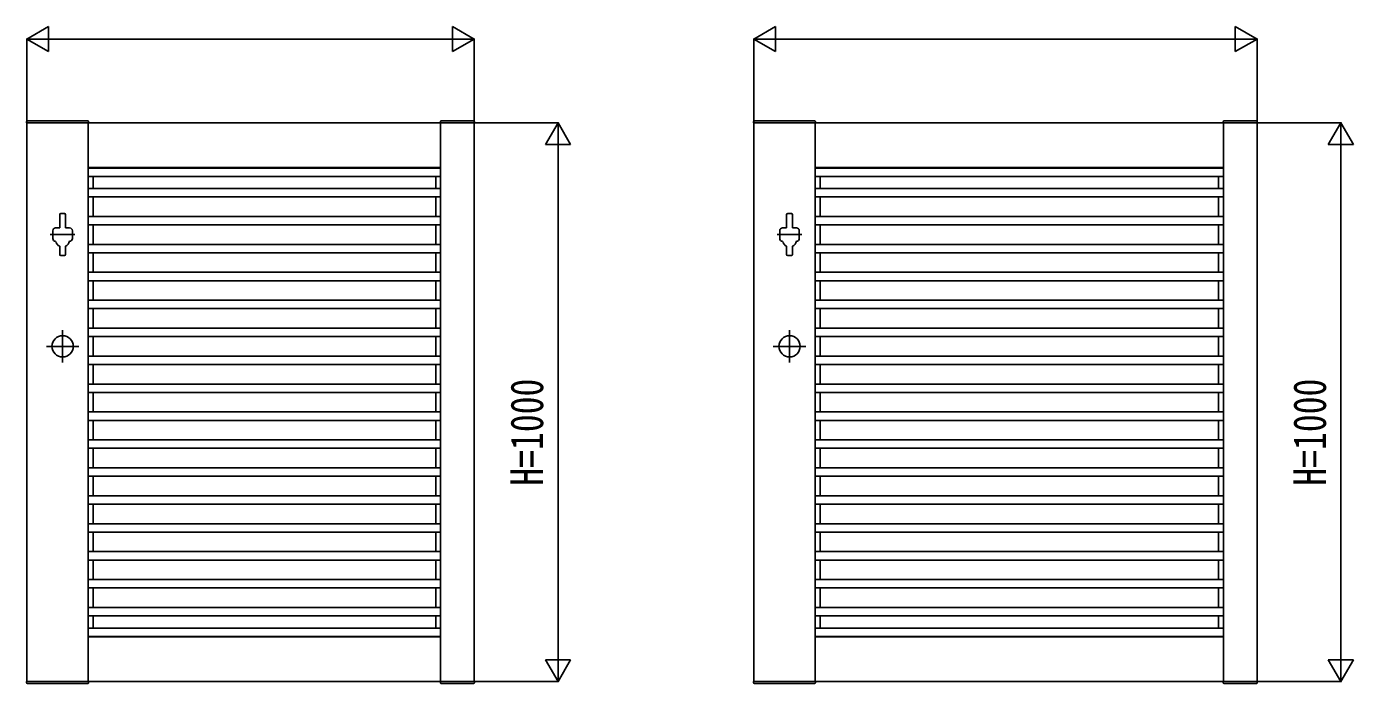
# Model space of a CAD drawing. Units: millimetres, scale not verified. Extents: x -8410 to 8410, y -5940 to 5940.
# Drawn here: x 490 to 2863, y -1254 to -78 of the extents above; entities that cross this region are included whole.
import ezdxf
from ezdxf.enums import TextEntityAlignment as Align

# ---------------------------------------------------------------- set-up
doc = ezdxf.new("R2010")
doc.units = ezdxf.units.MM
doc.header["$LTSCALE"] = 30
doc.layers.add('0-2_YKK_A1', color=4, linetype='Continuous')
doc.layers.add('0-3_YKK_D', color=6, linetype='Continuous')
doc.styles.add('ＭＳ ゴシック', font='')
doc.styles.get('ＭＳ ゴシック').set_extended_font_data('MS Gothic')

msp = doc.modelspace()

# ---------------------------------------------------------------- linework, layer by layer
at = {"layer": '0-2_YKK_A1'}
for p, q in [((489.67, -247.45), (489.54, -250)), ((489.54, -250), (600.54, -250)), ((490.67, -246.5), (599.41, -246.5)), ((600.04, -250), (600.04, -1250)), ((600.41, -247.45), (600.54, -250)), ((1229.67, -247.45), (1229.54, -250)), ((1290.54, -250), (1229.54, -250)), ((1230.04, -250), (1230.04, -1250)), ((1289.41, -246.5), (1230.67, -246.5)), ((1290.41, -247.45), (1290.54, -250)), ((1789.67, -247.45), (1789.54, -250)), ((1789.54, -250), (1900.54, -250)), ((1790.67, -246.5), (1899.41, -246.5)), ((1900.04, -250), (1900.04, -1250)), ((1900.41, -247.45), (1900.54, -250)), ((2629.67, -247.45), (2629.54, -250)), ((2690.54, -250), (2629.54, -250)), ((2630.04, -250), (2630.04, -1250)), ((2689.41, -246.5), (2630.67, -246.5)), ((2690.41, -247.45), (2690.54, -250)), ((600.04, -330), (1230.04, -330)), ((600.04, -330.8), (1230.04, -330.8)), ((608.84, -330), (608.84, -330.8)), ((1221.24, -330), (1221.24, -330.8)), ((1900.04, -330), (2630.04, -330)), ((1900.04, -330.8), (2630.04, -330.8)), ((1908.84, -330), (1908.84, -330.8)), ((2621.24, -330), (2621.24, -330.8)), ((600.04, -345.8), (1230.04, -345.8)), ((608.84, -345.8), (608.84, -367.5)), ((1221.24, -345.8), (1221.24, -367.5)), ((1900.04, -345.8), (2630.04, -345.8)), ((1908.84, -345.8), (1908.84, -367.5)), ((2621.24, -345.8), (2621.24, -367.5)), ((600.04, -367.5), (1230.04, -367.5)), ((1900.04, -367.5), (2630.04, -367.5)), ((600.04, -382.5), (1230.04, -382.5)), ((608.84, -382.5), (608.84, -417.5)), ((1221.24, -382.5), (1221.24, -417.5)), ((1900.04, -382.5), (2630.04, -382.5)), ((1908.84, -382.5), (1908.84, -417.5)), ((2621.24, -382.5), (2621.24, -417.5)), ((548.79, -414.5), (548.79, -438)), ((550.79, -412.5), (557.29, -412.5)), ((559.29, -414.5), (559.29, -438)), ((600.04, -417.5), (1230.04, -417.5)), ((1848.79, -414.5), (1848.79, -438)), ((1850.79, -412.5), (1857.29, -412.5)), ((1859.29, -414.5), (1859.29, -438)), ((1900.04, -417.5), (2630.04, -417.5)), ((576.04, -450), (532.04, -450)), ((536.54, -443), (536.54, -457)), ((541.54, -438), (548.79, -438)), ((559.29, -438), (566.54, -438)), ((571.54, -443), (571.54, -457)), ((600.04, -432.5), (1230.04, -432.5)), ((608.84, -432.5), (608.84, -467.5)), ((1221.24, -432.5), (1221.24, -467.5)), ((1876.04, -450), (1832.04, -450)), ((1836.54, -443), (1836.54, -457)), ((1841.54, -438), (1848.79, -438)), ((1859.29, -438), (1866.54, -438)), ((1871.54, -443), (1871.54, -457)), ((1900.04, -432.5), (2630.04, -432.5)), ((1908.84, -432.5), (1908.84, -467.5)), ((2621.24, -432.5), (2621.24, -467.5)), ((548.79, -470.84), (548.79, -485.5)), ((559.29, -470.84), (559.29, -485.5)), ((600.04, -467.5), (1230.04, -467.5)), ((1848.79, -470.84), (1848.79, -485.5)), ((1859.29, -470.84), (1859.29, -485.5)), ((1900.04, -467.5), (2630.04, -467.5)), ((550.79, -487.5), (557.29, -487.5)), ((600.04, -482.5), (1230.04, -482.5)), ((608.84, -482.5), (608.84, -517.5)), ((1221.24, -482.5), (1221.24, -517.5)), ((1850.79, -487.5), (1857.29, -487.5)), ((1900.04, -482.5), (2630.04, -482.5)), ((1908.84, -482.5), (1908.84, -517.5)), ((2621.24, -482.5), (2621.24, -517.5)), ((600.04, -517.5), (1230.04, -517.5)), ((1900.04, -517.5), (2630.04, -517.5)), ((600.04, -532.5), (1230.04, -532.5)), ((608.84, -532.5), (608.84, -567.5)), ((1221.24, -532.5), (1221.24, -567.5)), ((1900.04, -532.5), (2630.04, -532.5)), ((1908.84, -532.5), (1908.84, -567.5)), ((2621.24, -532.5), (2621.24, -567.5)), ((600.04, -567.5), (1230.04, -567.5)), ((1900.04, -567.5), (2630.04, -567.5)), ((600.04, -582.5), (1230.04, -582.5)), ((608.84, -582.5), (608.84, -617.5)), ((1221.24, -582.5), (1221.24, -617.5)), ((1900.04, -582.5), (2630.04, -582.5)), ((1908.84, -582.5), (1908.84, -617.5)), ((2621.24, -582.5), (2621.24, -617.5)), ((554.04, -621), (554.04, -679)), ((600.04, -617.5), (1230.04, -617.5)), ((600.04, -632.5), (1230.04, -632.5)), ((608.84, -632.5), (608.84, -667.5)), ((1221.24, -632.5), (1221.24, -667.5)), ((1854.04, -621), (1854.04, -679)), ((1900.04, -617.5), (2630.04, -617.5)), ((1900.04, -632.5), (2630.04, -632.5)), ((1908.84, -632.5), (1908.84, -667.5)), ((2621.24, -632.5), (2621.24, -667.5)), ((583.04, -650), (525.04, -650)), ((1883.04, -650), (1825.04, -650)), ((600.04, -667.5), (1230.04, -667.5)), ((600.04, -682.5), (1230.04, -682.5)), ((608.84, -682.5), (608.84, -717.5)), ((1221.24, -682.5), (1221.24, -717.5)), ((1900.04, -667.5), (2630.04, -667.5)), ((1900.04, -682.5), (2630.04, -682.5)), ((1908.84, -682.5), (1908.84, -717.5)), ((2621.24, -682.5), (2621.24, -717.5)), ((600.04, -717.5), (1230.04, -717.5)), ((600.04, -732.5), (1230.04, -732.5)), ((608.84, -732.5), (608.84, -767.5)), ((1221.24, -732.5), (1221.24, -767.5)), ((1900.04, -717.5), (2630.04, -717.5)), ((1900.04, -732.5), (2630.04, -732.5)), ((1908.84, -732.5), (1908.84, -767.5)), ((2621.24, -732.5), (2621.24, -767.5)), ((600.04, -767.5), (1230.04, -767.5)), ((600.04, -782.5), (1230.04, -782.5)), ((608.84, -782.5), (608.84, -817.5)), ((1221.24, -782.5), (1221.24, -817.5)), ((1900.04, -767.5), (2630.04, -767.5)), ((1900.04, -782.5), (2630.04, -782.5)), ((1908.84, -782.5), (1908.84, -817.5)), ((2621.24, -782.5), (2621.24, -817.5)), ((600.04, -817.5), (1230.04, -817.5)), ((1900.04, -817.5), (2630.04, -817.5)), ((600.04, -832.5), (1230.04, -832.5)), ((608.84, -832.5), (608.84, -867.5)), ((1221.24, -832.5), (1221.24, -867.5)), ((1900.04, -832.5), (2630.04, -832.5)), ((1908.84, -832.5), (1908.84, -867.5)), ((2621.24, -832.5), (2621.24, -867.5)), ((600.04, -867.5), (1230.04, -867.5)), ((1900.04, -867.5), (2630.04, -867.5)), ((600.04, -882.5), (1230.04, -882.5)), ((608.84, -882.5), (608.84, -917.5)), ((1221.24, -882.5), (1221.24, -917.5)), ((1900.04, -882.5), (2630.04, -882.5)), ((1908.84, -882.5), (1908.84, -917.5)), ((2621.24, -882.5), (2621.24, -917.5)), ((600.04, -917.5), (1230.04, -917.5)), ((1900.04, -917.5), (2630.04, -917.5)), ((600.04, -932.5), (1230.04, -932.5)), ((608.84, -932.5), (608.84, -967.5)), ((1221.24, -932.5), (1221.24, -967.5)), ((1900.04, -932.5), (2630.04, -932.5)), ((1908.84, -932.5), (1908.84, -967.5)), ((2621.24, -932.5), (2621.24, -967.5)), ((600.04, -967.5), (1230.04, -967.5)), ((1900.04, -967.5), (2630.04, -967.5)), ((600.04, -982.5), (1230.04, -982.5)), ((608.84, -982.5), (608.84, -1017.5)), ((1221.24, -982.5), (1221.24, -1017.5)), ((1900.04, -982.5), (2630.04, -982.5)), ((1908.84, -982.5), (1908.84, -1017.5)), ((2621.24, -982.5), (2621.24, -1017.5)), ((600.04, -1017.5), (1230.04, -1017.5)), ((1900.04, -1017.5), (2630.04, -1017.5)), ((600.04, -1032.5), (1230.04, -1032.5)), ((608.84, -1032.5), (608.84, -1067.5)), ((1221.24, -1032.5), (1221.24, -1067.5)), ((1900.04, -1032.5), (2630.04, -1032.5)), ((1908.84, -1032.5), (1908.84, -1067.5)), ((2621.24, -1032.5), (2621.24, -1067.5)), ((600.04, -1067.5), (1230.04, -1067.5)), ((1900.04, -1067.5), (2630.04, -1067.5)), ((600.04, -1082.5), (1230.04, -1082.5)), ((608.84, -1082.5), (608.84, -1117.5)), ((1221.24, -1082.5), (1221.24, -1117.5)), ((1900.04, -1082.5), (2630.04, -1082.5)), ((1908.84, -1082.5), (1908.84, -1117.5)), ((2621.24, -1082.5), (2621.24, -1117.5)), ((600.04, -1117.5), (1230.04, -1117.5)), ((600.04, -1132.5), (1230.04, -1132.5)), ((608.84, -1132.5), (608.84, -1154.2)), ((1221.24, -1132.5), (1221.24, -1154.2)), ((1900.04, -1117.5), (2630.04, -1117.5)), ((1900.04, -1132.5), (2630.04, -1132.5)), ((1908.84, -1132.5), (1908.84, -1154.2)), ((2621.24, -1132.5), (2621.24, -1154.2)), ((600.04, -1154.2), (1230.04, -1154.2)), ((1900.04, -1154.2), (2630.04, -1154.2)), ((600.04, -1169.2), (1230.04, -1169.2)), ((600.04, -1170), (1230.04, -1170)), ((608.84, -1169.2), (608.84, -1170)), ((1221.24, -1169.2), (1221.24, -1170)), ((1900.04, -1169.2), (2630.04, -1169.2)), ((1900.04, -1170), (2630.04, -1170)), ((1908.84, -1169.2), (1908.84, -1170)), ((2621.24, -1169.2), (2621.24, -1170)), ((489.54, -1250), (600.54, -1250)), ((489.67, -1252.55), (489.54, -1250)), ((490.67, -1253.5), (599.41, -1253.5)), ((600.41, -1252.55), (600.54, -1250)), ((1290.54, -1250), (1229.54, -1250)), ((1229.67, -1252.55), (1229.54, -1250)), ((1289.41, -1253.5), (1230.67, -1253.5)), ((1290.41, -1252.55), (1290.54, -1250)), ((1789.54, -1250), (1900.54, -1250)), ((1789.67, -1252.55), (1789.54, -1250)), ((1790.67, -1253.5), (1899.41, -1253.5)), ((1900.41, -1252.55), (1900.54, -1250)), ((2690.54, -1250), (2629.54, -1250)), ((2629.67, -1252.55), (2629.54, -1250)), ((2689.41, -1253.5), (2630.67, -1253.5)), ((2690.41, -1252.55), (2690.54, -1250))]:
    msp.add_line(p, q, dxfattribs=at)
for points in [[(490.04, -250), (1290.04, -250), (1290.04, -1250), (490.04, -1250)], [(1790.04, -250), (2690.04, -250), (2690.04, -1250), (1790.04, -1250)]]:
    msp.add_lwpolyline(points, close=True, dxfattribs=at)
for centre in [(554.04, -650), (1854.04, -650)]:
    msp.add_circle(centre, 19, dxfattribs=at)
for centre, radius, start, end in [((490.67, -247.5), 1, 90, 177), ((599.41, -247.5), 1, 3, 90), ((1230.67, -247.5), 1, 90, 177), ((1289.41, -247.5), 1, 3, 90), ((1790.67, -247.5), 1, 90, 177), ((1899.41, -247.5), 1, 3, 90), ((2630.67, -247.5), 1, 90, 177), ((2689.41, -247.5), 1, 3, 90), ((550.79, -414.5), 2, 90, 180), ((557.29, -414.5), 2, 0, 90), ((1850.79, -414.5), 2, 90, 180), ((1857.29, -414.5), 2, 0, 90), ((541.54, -443), 5, 90, 180), ((566.54, -443), 5, 0, 90), ((1841.54, -443), 5, 90, 180), ((1866.54, -443), 5, 0, 90), ((541.54, -457), 5, 180, 270), ((554.04, -459.56), 12.5, 191.55262, 245.16541), ((554.04, -459.5), 12.5, 294.83459, 348.44738), ((554.04, -459.56), 12.5, 294.83459, 348.44738), ((566.54, -457), 5, 270, 0), ((1841.54, -457), 5, 180, 270), ((1854.04, -459.56), 12.5, 191.55262, 245.16541), ((1854.04, -459.5), 12.5, 294.83459, 348.44738), ((1854.04, -459.56), 12.5, 294.83459, 348.44738), ((1866.54, -457), 5, 270, 0), ((550.79, -485.5), 2, 180, 270), ((557.29, -485.5), 2, 270, 0), ((1850.79, -485.5), 2, 180, 270), ((1857.29, -485.5), 2, 270, 0), ((490.67, -1252.5), 1, 183, 270), ((599.41, -1252.5), 1, 270, 357), ((1230.67, -1252.5), 1, 183, 270), ((1289.41, -1252.5), 1, 270, 357), ((1790.67, -1252.5), 1, 183, 270), ((1899.41, -1252.5), 1, 270, 357), ((2630.67, -1252.5), 1, 183, 270), ((2689.41, -1252.5), 1, 270, 357)]:
    msp.add_arc(centre, radius, start, end, dxfattribs=at)
at = {"layer": '0-3_YKK_D'}
for p, q in [((490.04, -100), (529.01, -77.5)), ((529.01, -122.5), (529.01, -77.5)), ((1290.04, -100), (1251.07, -77.5)), ((1251.07, -77.5), (1251.07, -122.5)), ((1790.04, -100), (1829.01, -77.5)), ((1829.01, -122.5), (1829.01, -77.5)), ((2690.04, -100), (2651.07, -77.5)), ((2651.07, -77.5), (2651.07, -122.5)), ((490.04, -248), (490.04, -99)), ((490.04, -100), (529.01, -122.5)), ((490.04, -100), (567.98, -100)), ((535.04, -100), (1245.04, -100)), ((1290.04, -100), (1212.1, -100)), ((1290.04, -100), (1251.07, -122.5)), ((1290.04, -248), (1290.04, -99)), ((1790.04, -248), (1790.04, -99)), ((1790.04, -100), (1829.01, -122.5)), ((1790.04, -100), (1867.98, -100)), ((1835.04, -100), (2645.04, -100)), ((2690.04, -100), (2612.1, -100)), ((2690.04, -100), (2651.07, -122.5)), ((2690.04, -248), (2690.04, -99)), ((1292.04, -250), (1441.04, -250)), ((1440.04, -250), (1417.54, -288.97)), ((1440.04, -250), (1462.54, -288.97)), ((1440.04, -250), (1440.04, -327.94)), ((2692.04, -250), (2841.04, -250)), ((2840.04, -250), (2817.54, -288.97)), ((2840.04, -250), (2862.54, -288.97)), ((2840.04, -250), (2840.04, -327.94)), ((1417.54, -288.97), (1462.54, -288.97)), ((1440.04, -295), (1440.04, -1205)), ((2817.54, -288.97), (2862.54, -288.97)), ((2840.04, -295), (2840.04, -1205)), ((1440.04, -1250), (1440.04, -1172.06)), ((2840.04, -1250), (2840.04, -1172.06)), ((1440.04, -1250), (1417.54, -1211.03)), ((1462.54, -1211.03), (1417.54, -1211.03)), ((1440.04, -1250), (1462.54, -1211.03)), ((2840.04, -1250), (2817.54, -1211.03)), ((2862.54, -1211.03), (2817.54, -1211.03)), ((2840.04, -1250), (2862.54, -1211.03)), ((1292.04, -1250), (1441.04, -1250)), ((2692.04, -1250), (2841.04, -1250))]:
    msp.add_line(p, q, dxfattribs=at)

# ---------------------------------------------------------------- texts
at = {"layer": '0-3_YKK_D', "style": 'ＭＳ ゴシック', "width": 0.8}
for p in [(1431.04, -899.33), (2831.04, -899.33)]:
    msp.add_text('H=1000', height=58.65, rotation=90, dxfattribs=at).set_placement(p, align=Align.BOTTOM_LEFT)

doc.saveas('drawing.dxf')
